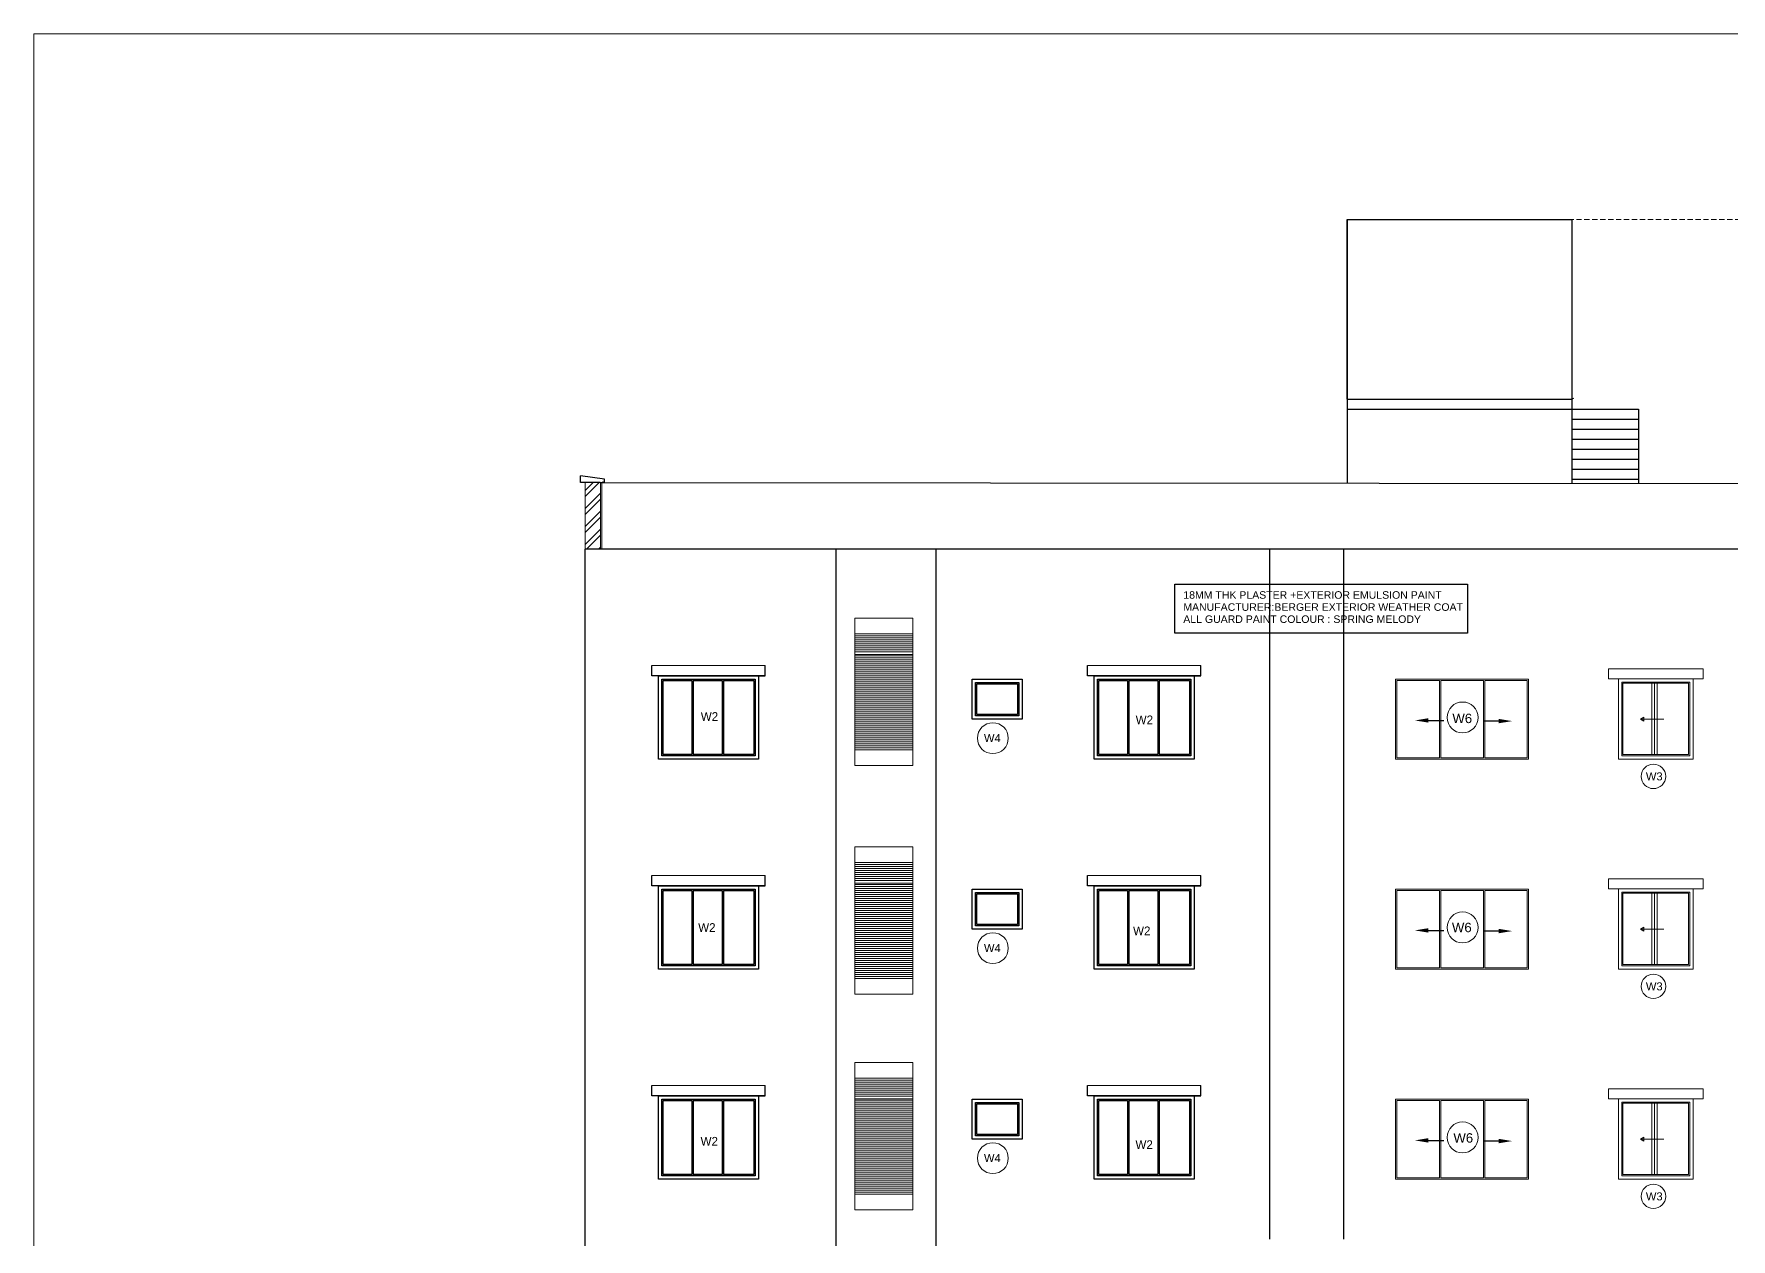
# Model space of a CAD drawing. Header units: millimetres. Extents: x -1932176 to 78768, y -1967 to 1266654.
# Drawn here: x -536278 to -510823, y 452247 to 470324 of the extents above; entities that cross this region are included whole.
import ezdxf
from ezdxf import colors
from ezdxf.entities.mleader import LeaderData, LeaderLine
from ezdxf.math import Vec2, Vec3

# ---------------------------------------------------------------- set-up
doc = ezdxf.new("R2010")
doc.units = ezdxf.units.MM
doc.linetypes.add('HIDDEN2', pattern=[4.7625, 3.175, -1.5875])
for name, color, linetype, lineweight in [('HATCH', 250, 'Continuous', 13), ('PLASTER', 252, 'Continuous', 15), ('SHEET', 7, 'Continuous', 13)]:
    doc.layers.add(name, color=color, linetype=linetype, lineweight=lineweight)
doc.styles.get("Standard").update_dxf_attribs({"font": 'arial.ttf'})

msp = doc.modelspace()

# ---------------------------------------------------------------- hatches: boundary and pattern name
at = {"layer": 'HATCH'}
h = msp.add_hatch(dxfattribs=at)
h.set_pattern_fill('ANSI32', color=256, scale=20)
h.set_pattern_definition([(45, (-1336354.96, 170238.58), (-134.70384, 134.70384), []), (45, (-1336265.16, 170238.58), (-134.70384, 134.70384), [])])
h.paths.add_polyline_path([(-528011.41008, 462596.6292), (-527781.41008, 462596.6292), (-527781.41008, 462616.6292), (-527781.35251, 463597.51788), (-528011.35251, 463597.51788)])
h.paths.add_polyline_path([(-505536.21753, 463578.6292), (-505786.21753, 463579.07751), (-505786.21753, 462597.07751), (-505536.21753, 462596.6292)])

# ---------------------------------------------------------------- linework, layer by layer
at = {"ltscale": 30}
for p, q in [((-516578.97756, 467541.6292), (-516578.97756, 463587.45621)), ((-516578.97756, 464846.6292), (-516578.97756, 467541.6292)), ((-516578.97756, 467541.6292), (-513212.90139, 467541.6292)), ((-513212.90139, 467541.6292), (-513212.90139, 463584.695)), ((-516578.97756, 464846.6292), (-513212.90139, 464846.6292)), ((-516578.97756, 464696.6292), (-513212.90139, 464696.6292)), ((-528011.41008, 436046.6292), (-528011.41008, 462596.6292)), ((-505536.21753, 462596.6292), (-528011.41008, 462596.6292)), ((-524252.7155, 462596.6292), (-524252.7155, 439046.6292)), ((-522752.7155, 462596.6292), (-522752.7155, 439046.6292)), ((-517742.21849, 458546.6292), (-517742.21849, 462596.6292)), ((-516632.29398, 458546.6292), (-516632.29398, 462596.6292)), ((-527011.18333, 460696.6292), (-527011.18333, 460848.99734)), ((-525311.18333, 460696.6292), (-525311.18333, 460848.99734)), ((-520478.02112, 460696.6292), (-520478.02112, 460848.99734)), ((-518778.02112, 460696.6292), (-518778.02112, 460848.99734)), ((-526911.18333, 460696.6292), (-527011.18333, 460696.6292)), ((-526841.18333, 460626.6292), (-526408.18333, 460626.6292)), ((-526408.18333, 460626.6292), (-526408.18333, 459516.6292)), ((-526388.18333, 460626.6292), (-526388.18333, 459516.6292)), ((-525954.18333, 460626.6292), (-525954.18333, 459516.6292)), ((-525481.18333, 460626.6292), (-525934.18333, 460626.6292)), ((-525934.18333, 460626.6292), (-525934.18333, 459516.6292)), ((-525411.18333, 460696.6292), (-525311.18333, 460696.6292)), ((-520378.02112, 460696.6292), (-520478.02112, 460696.6292)), ((-520308.02112, 460626.6292), (-519875.02112, 460626.6292)), ((-519875.02112, 460626.6292), (-519875.02112, 459516.6292)), ((-519855.02112, 460626.6292), (-519855.02112, 459516.6292)), ((-519421.02112, 460626.6292), (-519421.02112, 459516.6292)), ((-518948.02112, 460626.6292), (-519401.02112, 460626.6292)), ((-519401.02112, 460626.6292), (-519401.02112, 459516.6292)), ((-518878.02112, 460696.6292), (-518778.02112, 460696.6292)), ((-517742.21849, 455396.6292), (-517742.21849, 458546.6292)), ((-516632.29398, 455396.6292), (-516632.29398, 458546.6292)), ((-527011.18333, 457546.6292), (-527011.18333, 457698.99734)), ((-525311.18333, 457546.6292), (-525311.18333, 457698.99734)), ((-520478.02112, 457546.6292), (-520478.02112, 457698.99734)), ((-518778.02112, 457546.6292), (-518778.02112, 457698.99734)), ((-526911.18333, 457546.6292), (-527011.18333, 457546.6292)), ((-526841.18333, 457476.6292), (-526408.18333, 457476.6292)), ((-526408.18333, 457476.6292), (-526408.18333, 456366.6292)), ((-526388.18333, 457476.6292), (-526388.18333, 456366.6292)), ((-525954.18333, 457476.6292), (-525954.18333, 456366.6292)), ((-525481.18333, 457476.6292), (-525934.18333, 457476.6292)), ((-525934.18333, 457476.6292), (-525934.18333, 456366.6292)), ((-525411.18333, 457546.6292), (-525311.18333, 457546.6292)), ((-520378.02112, 457546.6292), (-520478.02112, 457546.6292)), ((-520308.02112, 457476.6292), (-519875.02112, 457476.6292)), ((-519875.02112, 457476.6292), (-519875.02112, 456366.6292)), ((-519855.02112, 457476.6292), (-519855.02112, 456366.6292)), ((-519421.02112, 457476.6292), (-519421.02112, 456366.6292)), ((-518948.02112, 457476.6292), (-519401.02112, 457476.6292)), ((-519401.02112, 457476.6292), (-519401.02112, 456366.6292)), ((-518878.02112, 457546.6292), (-518778.02112, 457546.6292)), ((-517742.21849, 452246.6292), (-517742.21849, 455396.6292)), ((-516632.29398, 452246.6292), (-516632.29398, 455396.6292)), ((-527011.18333, 454396.6292), (-527011.18333, 454548.99734)), ((-526911.18333, 454396.6292), (-527011.18333, 454396.6292)), ((-525411.18333, 454396.6292), (-525311.18333, 454396.6292)), ((-525311.18333, 454396.6292), (-525311.18333, 454548.99734)), ((-520478.02112, 454396.6292), (-520478.02112, 454548.99734)), ((-520378.02112, 454396.6292), (-520478.02112, 454396.6292)), ((-518878.02112, 454396.6292), (-518778.02112, 454396.6292)), ((-518778.02112, 454396.6292), (-518778.02112, 454548.99734)), ((-526841.18333, 454326.6292), (-526408.18333, 454326.6292)), ((-526408.18333, 454326.6292), (-526408.18333, 453216.6292)), ((-526388.18333, 454326.6292), (-526388.18333, 453216.6292)), ((-525954.18333, 454326.6292), (-525954.18333, 453216.6292)), ((-525481.18333, 454326.6292), (-525934.18333, 454326.6292)), ((-525934.18333, 454326.6292), (-525934.18333, 453216.6292)), ((-520308.02112, 454326.6292), (-519875.02112, 454326.6292)), ((-519875.02112, 454326.6292), (-519875.02112, 453216.6292)), ((-519855.02112, 454326.6292), (-519855.02112, 453216.6292)), ((-519421.02112, 454326.6292), (-519421.02112, 453216.6292)), ((-518948.02112, 454326.6292), (-519401.02112, 454326.6292)), ((-519401.02112, 454326.6292), (-519401.02112, 453216.6292))]:
    msp.add_line(p, q, dxfattribs=at)
at = {"color": 7, "linetype": 'HIDDEN2', "lineweight": 20, "ltscale": 25}
msp.add_line((-504253.88744, 467541.6292), (-513212.90139, 467541.6292), dxfattribs=at)
at = {"color": 252, "ltscale": 30}
for p, q in [((-513189.08395, 464854.22722), (-513212.90139, 464846.6292)), ((-513212.90139, 464696.6292), (-513211.90139, 464696.6292)), ((-513211.90139, 464696.6292), (-512211.90139, 464696.6292)), ((-512211.90139, 464696.6292), (-512211.70677, 463583.87372)), ((-513211.90139, 464546.6292), (-512211.90139, 464546.6292)), ((-513211.90139, 464396.6292), (-512211.90139, 464396.6292)), ((-513211.90139, 464246.6292), (-512211.90139, 464246.6292)), ((-513211.90139, 464096.6292), (-512211.90139, 464096.6292)), ((-513211.90139, 463946.6292), (-512211.90139, 463946.6292)), ((-513211.90139, 463796.6292), (-512211.90139, 463796.6292)), ((-527761.41008, 463596.6292), (-505828.02352, 463578.63715)), ((-513211.90139, 463646.6292), (-512211.90139, 463646.6292))]:
    msp.add_line(p, q, dxfattribs=at)
at = {"color": 18, "linetype": 'Continuous', "lineweight": 30, "ltscale": 5, "true_color": 0x000000}
for p, q in [((-528081.75174, 463596.6292), (-528081.75174, 463697.89727)), ((-527719.60408, 463646.6292), (-528081.75174, 463697.89727)), ((-527785.67791, 463596.6292), (-528081.75174, 463596.6292)), ((-527785.67791, 463596.6292), (-527752.35988, 463596.6292)), ((-527738.0781, 463596.6292), (-527719.60408, 463596.6292)), ((-527719.60408, 463596.6292), (-527719.60408, 463646.6292))]:
    msp.add_line(p, q, dxfattribs=at)
at = {"linetype": 'ByBlock', "lineweight": 20}
for p, q in [((-528011.41008, 462596.6292), (-528011.41008, 463596.6292)), ((-527781.41008, 463596.6292), (-527781.41008, 462596.6292)), ((-511242.89697, 460651.09048), (-511242.89697, 460801.09048)), ((-512513.46505, 460651.09048), (-512663.46505, 460651.09048)), ((-512013.18101, 459514.6292), (-512013.18101, 460583.09048)), ((-511973.18101, 459514.6292), (-511973.18101, 460583.09048)), ((-511933.18101, 459514.6292), (-511933.18101, 460583.09048)), ((-511392.89697, 460651.09048), (-511242.89697, 460651.09048)), ((-512463.46505, 459496.6292), (-511442.89697, 459496.6292)), ((-512445.46505, 459514.6292), (-511460.89697, 459514.6292)), ((-512513.46505, 459446.6292), (-511392.89697, 459446.6292)), ((-512513.46505, 457501.09048), (-512663.46505, 457501.09048)), ((-512013.18101, 456364.6292), (-512013.18101, 457433.09048)), ((-511973.18101, 456364.6292), (-511973.18101, 457433.09048)), ((-511933.18101, 456364.6292), (-511933.18101, 457433.09048)), ((-511392.89697, 457501.09048), (-511242.89697, 457501.09048)), ((-511242.89697, 457501.09048), (-511242.89697, 457651.09048)), ((-512513.46505, 456296.6292), (-511392.89697, 456296.6292)), ((-512463.46505, 456346.6292), (-511442.89697, 456346.6292)), ((-512445.46505, 456364.6292), (-511460.89697, 456364.6292)), ((-511242.89697, 454351.09048), (-511242.89697, 454501.09048)), ((-512513.46505, 454351.09048), (-512663.46505, 454351.09048)), ((-512013.18101, 453214.6292), (-512013.18101, 454283.09048)), ((-511973.18101, 453214.6292), (-511973.18101, 454283.09048)), ((-511933.18101, 453214.6292), (-511933.18101, 454283.09048)), ((-511392.89697, 454351.09048), (-511242.89697, 454351.09048)), ((-512513.46505, 453146.6292), (-511392.89697, 453146.6292)), ((-512463.46505, 453196.6292), (-511442.89697, 453196.6292)), ((-512445.46505, 453214.6292), (-511460.89697, 453214.6292))]:
    msp.add_line(p, q, dxfattribs=at)
msp.add_line((-527781.41008, 462596.6292), (-527781.41008, 462616.6292))
at = {"color": 254, "linetype": 'Continuous', "lineweight": 15, "ltscale": 50, "transparency": 33554493}
for p, q in [((-523094.91484, 461324.68281), (-523966.21731, 461324.68281)), ((-523094.91484, 461294.68281), (-523966.21731, 461294.68281)), ((-523094.91484, 461264.68281), (-523966.21731, 461264.68281)), ((-523094.91484, 461264.68281), (-523966.21731, 461264.68281)), ((-523094.91484, 461234.68281), (-523966.21731, 461234.68281)), ((-523094.91484, 461204.68281), (-523966.21731, 461204.68281)), ((-523094.91484, 461174.68281), (-523966.21731, 461174.68281)), ((-523094.91484, 461144.68281), (-523966.21731, 461144.68281)), ((-523094.91484, 461114.68281), (-523966.21731, 461114.68281)), ((-523094.91484, 461084.68281), (-523966.21731, 461084.68281)), ((-523094.91484, 461084.68281), (-523966.21731, 461084.68281)), ((-523094.91484, 461054.68281), (-523966.21731, 461054.68281)), ((-523094.91484, 461014.68281), (-523966.21731, 461014.68281)), ((-523094.91484, 460994.68281), (-523966.21731, 460994.68281)), ((-523094.91484, 460964.68281), (-523966.21731, 460964.68281)), ((-523094.91484, 460934.68281), (-523966.21731, 460934.68281)), ((-523094.91484, 460904.68281), (-523966.21731, 460904.68281)), ((-523094.91484, 460904.68281), (-523966.21731, 460904.68281)), ((-523094.91484, 460874.68281), (-523966.21731, 460874.68281)), ((-523094.91484, 460844.68281), (-523966.21731, 460844.68281)), ((-523094.91484, 460814.68281), (-523966.21731, 460814.68281)), ((-523094.91484, 460784.68281), (-523966.21731, 460784.68281)), ((-523094.91484, 460754.68281), (-523966.21731, 460754.68281)), ((-523094.91484, 460724.68281), (-523966.21731, 460724.68281)), ((-523094.91484, 460724.68281), (-523966.21731, 460724.68281)), ((-523094.91484, 460694.68281), (-523966.21731, 460694.68281)), ((-523094.91484, 460664.68281), (-523966.21731, 460664.68281)), ((-523094.91484, 460634.68281), (-523966.21731, 460634.68281)), ((-523094.91484, 460604.68281), (-523966.21731, 460604.68281)), ((-523094.91484, 460574.68281), (-523966.21731, 460574.68281)), ((-523094.91484, 460544.68281), (-523966.21731, 460544.68281)), ((-523094.91484, 460544.68281), (-523966.21731, 460544.68281)), ((-523094.91484, 460514.68281), (-523966.21731, 460514.68281)), ((-523094.91484, 460484.68281), (-523966.21731, 460484.68281)), ((-523094.91484, 460454.68281), (-523966.21731, 460454.68281)), ((-523094.91484, 460424.68281), (-523966.21731, 460424.68281)), ((-523094.91484, 460394.68281), (-523966.21731, 460394.68281)), ((-523094.91484, 460364.68281), (-523966.21731, 460364.68281)), ((-523094.91484, 460364.68281), (-523966.21731, 460364.68281)), ((-523094.91484, 460334.68281), (-523966.21731, 460334.68281)), ((-523094.91484, 460304.68281), (-523966.21731, 460304.68281)), ((-523094.91484, 460274.68281), (-523966.21731, 460274.68281)), ((-523094.91484, 460244.68281), (-523966.21731, 460244.68281)), ((-523094.91484, 460214.68281), (-523966.21731, 460214.68281)), ((-523094.91484, 460184.68281), (-523966.21731, 460184.68281)), ((-523094.91484, 460154.68281), (-523966.21731, 460154.68281)), ((-523094.91484, 460124.68281), (-523966.21731, 460124.68281)), ((-523094.91484, 460094.68281), (-523966.21731, 460094.68281)), ((-523094.91484, 460064.68281), (-523966.21731, 460064.68281)), ((-523094.91484, 460034.68281), (-523966.21731, 460034.68281)), ((-523094.91484, 460004.68281), (-523966.21731, 460004.68281)), ((-523094.91484, 460004.68281), (-523966.21731, 460004.68281)), ((-523094.91484, 459974.68281), (-523966.21731, 459974.68281)), ((-523094.91484, 459944.68281), (-523966.21731, 459944.68281)), ((-523094.91484, 459914.68281), (-523966.21731, 459914.68281)), ((-523094.91484, 459914.68281), (-523966.21731, 459914.68281)), ((-523094.91484, 459884.68281), (-523966.21731, 459884.68281)), ((-523094.91484, 459884.68281), (-523966.21731, 459884.68281)), ((-523094.91484, 459854.68281), (-523966.21731, 459854.68281)), ((-523094.91484, 459854.68281), (-523966.21731, 459854.68281)), ((-523094.91484, 459824.68281), (-523966.21731, 459824.68281)), ((-523094.91484, 459824.68281), (-523966.21731, 459824.68281)), ((-523094.91484, 459794.68281), (-523966.21731, 459794.68281)), ((-523094.91484, 459764.68281), (-523966.21731, 459764.68281)), ((-523094.91484, 459764.68281), (-523966.21731, 459764.68281)), ((-523094.91484, 459734.68281), (-523966.21731, 459734.68281)), ((-523094.91484, 459704.68281), (-523966.21731, 459704.68281)), ((-523094.91484, 459674.68281), (-523966.21731, 459674.68281)), ((-523094.91484, 459644.68281), (-523966.21731, 459644.68281)), ((-523094.91484, 459614.68281), (-523966.21731, 459614.68281)), ((-523094.91484, 459584.68281), (-523966.21731, 459584.68281)), ((-523094.91484, 457896.67595), (-523966.21731, 457896.67595)), ((-523094.91484, 457866.67595), (-523966.21731, 457866.67595)), ((-523094.91484, 457836.67595), (-523966.21731, 457836.67595)), ((-523094.91484, 457836.67595), (-523966.21731, 457836.67595)), ((-523094.91484, 457806.67595), (-523966.21731, 457806.67595)), ((-523094.91484, 457776.67595), (-523966.21731, 457776.67595)), ((-523094.91484, 457746.67595), (-523966.21731, 457746.67595)), ((-523094.91484, 457716.67595), (-523966.21731, 457716.67595)), ((-523094.91484, 457686.67595), (-523966.21731, 457686.67595)), ((-523094.91484, 457656.67595), (-523966.21731, 457656.67595)), ((-523094.91484, 457656.67595), (-523966.21731, 457656.67595)), ((-523094.91484, 457626.67595), (-523966.21731, 457626.67595)), ((-523094.91484, 457586.67595), (-523966.21731, 457586.67595)), ((-523094.91484, 457566.67595), (-523966.21731, 457566.67595)), ((-523094.91484, 457536.67595), (-523966.21731, 457536.67595)), ((-523094.91484, 457506.67595), (-523966.21731, 457506.67595)), ((-523094.91484, 457476.67595), (-523966.21731, 457476.67595)), ((-523094.91484, 457476.67595), (-523966.21731, 457476.67595)), ((-523094.91484, 457446.67595), (-523966.21731, 457446.67595)), ((-523094.91484, 457416.67595), (-523966.21731, 457416.67595)), ((-523094.91484, 457386.67595), (-523966.21731, 457386.67595)), ((-523094.91484, 457356.67595), (-523966.21731, 457356.67595)), ((-523094.91484, 457326.67595), (-523966.21731, 457326.67595)), ((-523094.91484, 457296.67595), (-523966.21731, 457296.67595)), ((-523094.91484, 457296.67595), (-523966.21731, 457296.67595)), ((-523094.91484, 457266.67595), (-523966.21731, 457266.67595)), ((-523094.91484, 457236.67595), (-523966.21731, 457236.67595)), ((-523094.91484, 457206.67595), (-523966.21731, 457206.67595)), ((-523094.91484, 457176.67595), (-523966.21731, 457176.67595)), ((-523094.91484, 457146.67595), (-523966.21731, 457146.67595)), ((-523094.91484, 457116.67595), (-523966.21731, 457116.67595)), ((-523094.91484, 457116.67595), (-523966.21731, 457116.67595)), ((-523094.91484, 457086.67595), (-523966.21731, 457086.67595)), ((-523094.91484, 457056.67595), (-523966.21731, 457056.67595)), ((-523094.91484, 457026.67595), (-523966.21731, 457026.67595)), ((-523094.91484, 456996.67595), (-523966.21731, 456996.67595)), ((-523094.91484, 456966.67595), (-523966.21731, 456966.67595)), ((-523094.91484, 456936.67595), (-523966.21731, 456936.67595)), ((-523094.91484, 456936.67595), (-523966.21731, 456936.67595)), ((-523094.91484, 456906.67595), (-523966.21731, 456906.67595)), ((-523094.91484, 456876.67595), (-523966.21731, 456876.67595)), ((-523094.91484, 456846.67595), (-523966.21731, 456846.67595)), ((-523094.91484, 456816.67595), (-523966.21731, 456816.67595)), ((-523094.91484, 456786.67595), (-523966.21731, 456786.67595)), ((-523094.91484, 456756.67595), (-523966.21731, 456756.67595)), ((-523094.91484, 456726.67595), (-523966.21731, 456726.67595)), ((-523094.91484, 456696.67595), (-523966.21731, 456696.67595)), ((-523094.91484, 456666.67595), (-523966.21731, 456666.67595)), ((-523094.91484, 456636.67595), (-523966.21731, 456636.67595)), ((-523094.91484, 456606.67595), (-523966.21731, 456606.67595)), ((-523094.91484, 456576.67595), (-523966.21731, 456576.67595)), ((-523094.91484, 456576.67595), (-523966.21731, 456576.67595)), ((-523094.91484, 456546.67595), (-523966.21731, 456546.67595)), ((-523094.91484, 456516.67595), (-523966.21731, 456516.67595)), ((-523094.91484, 456486.67595), (-523966.21731, 456486.67595)), ((-523094.91484, 456486.67595), (-523966.21731, 456486.67595)), ((-523094.91484, 456456.67595), (-523966.21731, 456456.67595)), ((-523094.91484, 456456.67595), (-523966.21731, 456456.67595)), ((-523094.91484, 456426.67595), (-523966.21731, 456426.67595)), ((-523094.91484, 456426.67595), (-523966.21731, 456426.67595)), ((-523094.91484, 456396.67595), (-523966.21731, 456396.67595)), ((-523094.91484, 456396.67595), (-523966.21731, 456396.67595)), ((-523094.91484, 456366.67595), (-523966.21731, 456366.67595)), ((-523094.91484, 456336.67595), (-523966.21731, 456336.67595)), ((-523094.91484, 456336.67595), (-523966.21731, 456336.67595)), ((-523094.91484, 456306.67595), (-523966.21731, 456306.67595)), ((-523094.91484, 456276.67595), (-523966.21731, 456276.67595)), ((-523094.91484, 456246.67595), (-523966.21731, 456246.67595)), ((-523094.91484, 456216.67595), (-523966.21731, 456216.67595)), ((-523094.91484, 456186.67595), (-523966.21731, 456186.67595)), ((-523094.91484, 456156.67595), (-523966.21731, 456156.67595)), ((-523094.91484, 454659.49313), (-523966.21731, 454659.49313)), ((-523094.91484, 454629.49313), (-523966.21731, 454629.49313)), ((-523094.91484, 454599.49313), (-523966.21731, 454599.49313)), ((-523094.91484, 454599.49313), (-523966.21731, 454599.49313)), ((-523094.91484, 454569.49313), (-523966.21731, 454569.49313)), ((-523094.91484, 454539.49313), (-523966.21731, 454539.49313)), ((-523094.91484, 454509.49313), (-523966.21731, 454509.49313)), ((-523094.91484, 454479.49313), (-523966.21731, 454479.49313)), ((-523094.91484, 454449.49313), (-523966.21731, 454449.49313)), ((-523094.91484, 454419.49313), (-523966.21731, 454419.49313)), ((-523094.91484, 454419.49313), (-523966.21731, 454419.49313)), ((-523094.91484, 454389.49313), (-523966.21731, 454389.49313)), ((-523094.91484, 454349.49313), (-523966.21731, 454349.49313)), ((-523094.91484, 454329.49313), (-523966.21731, 454329.49313)), ((-523094.91484, 454299.49313), (-523966.21731, 454299.49313)), ((-523094.91484, 454269.49313), (-523966.21731, 454269.49313)), ((-523094.91484, 454239.49313), (-523966.21731, 454239.49313)), ((-523094.91484, 454239.49313), (-523966.21731, 454239.49313)), ((-523094.91484, 454209.49313), (-523966.21731, 454209.49313)), ((-523094.91484, 454179.49313), (-523966.21731, 454179.49313)), ((-523094.91484, 454149.49313), (-523966.21731, 454149.49313)), ((-523094.91484, 454119.49313), (-523966.21731, 454119.49313)), ((-523094.91484, 454089.49313), (-523966.21731, 454089.49313)), ((-523094.91484, 454059.49313), (-523966.21731, 454059.49313)), ((-523094.91484, 454059.49313), (-523966.21731, 454059.49313)), ((-523094.91484, 454029.49313), (-523966.21731, 454029.49313)), ((-523094.91484, 453999.49313), (-523966.21731, 453999.49313)), ((-523094.91484, 453969.49313), (-523966.21731, 453969.49313)), ((-523094.91484, 453939.49313), (-523966.21731, 453939.49313)), ((-523094.91484, 453909.49313), (-523966.21731, 453909.49313)), ((-523094.91484, 453879.49313), (-523966.21731, 453879.49313)), ((-523094.91484, 453879.49313), (-523966.21731, 453879.49313)), ((-523094.91484, 453849.49313), (-523966.21731, 453849.49313)), ((-523094.91484, 453819.49313), (-523966.21731, 453819.49313)), ((-523094.91484, 453789.49313), (-523966.21731, 453789.49313)), ((-523094.91484, 453759.49313), (-523966.21731, 453759.49313)), ((-523094.91484, 453729.49313), (-523966.21731, 453729.49313)), ((-523094.91484, 453699.49313), (-523966.21731, 453699.49313)), ((-523094.91484, 453699.49313), (-523966.21731, 453699.49313)), ((-523094.91484, 453669.49313), (-523966.21731, 453669.49313)), ((-523094.91484, 453639.49313), (-523966.21731, 453639.49313)), ((-523094.91484, 453609.49313), (-523966.21731, 453609.49313)), ((-523094.91484, 453579.49313), (-523966.21731, 453579.49313)), ((-523094.91484, 453549.49313), (-523966.21731, 453549.49313)), ((-523094.91484, 453519.49313), (-523966.21731, 453519.49313)), ((-523094.91484, 453489.49313), (-523966.21731, 453489.49313)), ((-523094.91484, 453459.49313), (-523966.21731, 453459.49313)), ((-523094.91484, 453429.49313), (-523966.21731, 453429.49313)), ((-523094.91484, 453399.49313), (-523966.21731, 453399.49313)), ((-523094.91484, 453369.49313), (-523966.21731, 453369.49313)), ((-523094.91484, 453339.49313), (-523966.21731, 453339.49313)), ((-523094.91484, 453339.49313), (-523966.21731, 453339.49313)), ((-523094.91484, 453309.49313), (-523966.21731, 453309.49313)), ((-523094.91484, 453279.49313), (-523966.21731, 453279.49313)), ((-523094.91484, 453249.49313), (-523966.21731, 453249.49313)), ((-523094.91484, 453249.49313), (-523966.21731, 453249.49313)), ((-523094.91484, 453219.49313), (-523966.21731, 453219.49313)), ((-523094.91484, 453219.49313), (-523966.21731, 453219.49313)), ((-523094.91484, 453189.49313), (-523966.21731, 453189.49313)), ((-523094.91484, 453189.49313), (-523966.21731, 453189.49313)), ((-523094.91484, 453159.49313), (-523966.21731, 453159.49313)), ((-523094.91484, 453159.49313), (-523966.21731, 453159.49313)), ((-523094.91484, 453129.49313), (-523966.21731, 453129.49313)), ((-523094.91484, 453099.49313), (-523966.21731, 453099.49313)), ((-523094.91484, 453099.49313), (-523966.21731, 453099.49313)), ((-523094.91484, 453069.49313), (-523966.21731, 453069.49313)), ((-523094.91484, 453039.49313), (-523966.21731, 453039.49313)), ((-523094.91484, 453009.49313), (-523966.21731, 453009.49313)), ((-523094.91484, 452979.49313), (-523966.21731, 452979.49313)), ((-523094.91484, 452949.49313), (-523966.21731, 452949.49313)), ((-523094.91484, 452919.49313), (-523966.21731, 452919.49313))]:
    msp.add_line(p, q, dxfattribs=at)
at = {"linetype": 'Continuous', "lineweight": 15, "ltscale": 50}
for p, q in [((-525311.18333, 460848.99734), (-527011.18333, 460848.99734)), ((-518778.02112, 460848.99734), (-520478.02112, 460848.99734)), ((-512663.46505, 460651.09048), (-512663.46505, 460801.09048)), ((-512663.46505, 460801.09048), (-511242.89697, 460801.09048)), ((-515856.06507, 459446.6292), (-515856.06507, 460646.6292)), ((-513860.57791, 460646.6292), (-515856.06507, 460646.6292)), ((-515856.06507, 460646.6292), (-515196.06507, 460646.6292)), ((-515836.06507, 459466.6292), (-515836.06507, 460626.6292)), ((-515196.06507, 460626.6292), (-515836.06507, 460626.6292)), ((-515196.06507, 460626.6292), (-515196.06507, 459466.6292)), ((-514536.06507, 460626.6292), (-515176.06507, 460626.6292)), ((-515176.06507, 460626.6292), (-515176.06507, 459466.6292)), ((-514536.06507, 460626.6292), (-514536.06507, 459466.6292)), ((-513880.57791, 460626.6292), (-514516.06507, 460626.6292)), ((-514516.06507, 460626.6292), (-514516.06507, 459466.6292)), ((-513880.57791, 459466.6292), (-513880.57791, 460626.6292)), ((-513860.57791, 459446.6292), (-513860.57791, 460646.6292)), ((-515196.06507, 459466.6292), (-515836.06507, 459466.6292)), ((-514536.06507, 459466.6292), (-515176.06507, 459466.6292)), ((-513880.57791, 459466.6292), (-514516.06507, 459466.6292)), ((-513860.57791, 459446.6292), (-515856.06507, 459446.6292)), ((-525311.18333, 457698.99734), (-527011.18333, 457698.99734)), ((-518778.02112, 457698.99734), (-520478.02112, 457698.99734)), ((-515856.06507, 456296.6292), (-515856.06507, 457496.6292)), ((-513860.57791, 457496.6292), (-515856.06507, 457496.6292)), ((-515856.06507, 457496.6292), (-515196.06507, 457496.6292)), ((-515836.06507, 456316.6292), (-515836.06507, 457476.6292)), ((-515196.06507, 457476.6292), (-515836.06507, 457476.6292)), ((-515196.06507, 457476.6292), (-515196.06507, 456316.6292)), ((-514536.06507, 457476.6292), (-515176.06507, 457476.6292)), ((-515176.06507, 457476.6292), (-515176.06507, 456316.6292)), ((-514536.06507, 457476.6292), (-514536.06507, 456316.6292)), ((-513880.57791, 457476.6292), (-514516.06507, 457476.6292)), ((-514516.06507, 457476.6292), (-514516.06507, 456316.6292)), ((-513880.57791, 456316.6292), (-513880.57791, 457476.6292)), ((-513860.57791, 456296.6292), (-513860.57791, 457496.6292)), ((-512663.46505, 457501.09048), (-512663.46505, 457651.09048)), ((-512663.46505, 457651.09048), (-511242.89697, 457651.09048)), ((-513860.57791, 456296.6292), (-515856.06507, 456296.6292)), ((-515196.06507, 456316.6292), (-515836.06507, 456316.6292)), ((-514536.06507, 456316.6292), (-515176.06507, 456316.6292)), ((-513880.57791, 456316.6292), (-514516.06507, 456316.6292)), ((-525311.18333, 454548.99734), (-527011.18333, 454548.99734)), ((-518778.02112, 454548.99734), (-520478.02112, 454548.99734)), ((-512663.46505, 454351.09048), (-512663.46505, 454501.09048)), ((-512663.46505, 454501.09048), (-511242.89697, 454501.09048)), ((-515856.06507, 453146.6292), (-515856.06507, 454346.6292)), ((-513860.57791, 454346.6292), (-515856.06507, 454346.6292)), ((-515856.06507, 454346.6292), (-515196.06507, 454346.6292)), ((-515836.06507, 453166.6292), (-515836.06507, 454326.6292)), ((-515196.06507, 454326.6292), (-515836.06507, 454326.6292)), ((-515196.06507, 454326.6292), (-515196.06507, 453166.6292)), ((-514536.06507, 454326.6292), (-515176.06507, 454326.6292)), ((-515176.06507, 454326.6292), (-515176.06507, 453166.6292)), ((-514536.06507, 454326.6292), (-514536.06507, 453166.6292)), ((-513880.57791, 454326.6292), (-514516.06507, 454326.6292)), ((-514516.06507, 454326.6292), (-514516.06507, 453166.6292)), ((-513880.57791, 453166.6292), (-513880.57791, 454326.6292)), ((-513860.57791, 453146.6292), (-513860.57791, 454346.6292)), ((-513860.57791, 453146.6292), (-515856.06507, 453146.6292)), ((-515196.06507, 453166.6292), (-515836.06507, 453166.6292)), ((-514536.06507, 453166.6292), (-515176.06507, 453166.6292)), ((-513880.57791, 453166.6292), (-514516.06507, 453166.6292))]:
    msp.add_line(p, q, dxfattribs=at)
at = {"linetype": 'Continuous', "lineweight": 13, "ltscale": 50}
for p, q in [((-525311.18333, 460698.99734), (-527011.18333, 460698.99734)), ((-518778.02112, 460698.99734), (-520478.02112, 460698.99734)), ((-512663.46505, 460651.09048), (-511242.89697, 460651.09048)), ((-512132.65408, 460077.39199), (-512182.65408, 460047.39199)), ((-511832.65408, 460047.39199), (-512182.65408, 460047.39199)), ((-512182.65408, 460047.39199), (-512132.65408, 460047.39199)), ((-512132.65408, 460017.39199), (-512182.65408, 460047.39199)), ((-512132.65408, 460047.39199), (-512132.65408, 460077.39199)), ((-512132.65408, 460047.39199), (-512132.65408, 460017.39199)), ((-525311.18333, 457548.99734), (-527011.18333, 457548.99734)), ((-518778.02112, 457548.99734), (-520478.02112, 457548.99734)), ((-512663.46505, 457501.09048), (-511242.89697, 457501.09048)), ((-512132.65408, 456927.39199), (-512182.65408, 456897.39199)), ((-512132.65408, 456897.39199), (-512132.65408, 456927.39199)), ((-511832.65408, 456897.39199), (-512182.65408, 456897.39199)), ((-512182.65408, 456897.39199), (-512132.65408, 456897.39199)), ((-512132.65408, 456867.39199), (-512182.65408, 456897.39199)), ((-512132.65408, 456897.39199), (-512132.65408, 456867.39199)), ((-525311.18333, 454398.99734), (-527011.18333, 454398.99734)), ((-518778.02112, 454398.99734), (-520478.02112, 454398.99734)), ((-512663.46505, 454351.09048), (-511242.89697, 454351.09048)), ((-512132.65408, 453777.39199), (-512182.65408, 453747.39199)), ((-511832.65408, 453747.39199), (-512182.65408, 453747.39199)), ((-512182.65408, 453747.39199), (-512132.65408, 453747.39199)), ((-512132.65408, 453717.39199), (-512182.65408, 453747.39199)), ((-512132.65408, 453747.39199), (-512132.65408, 453777.39199)), ((-512132.65408, 453747.39199), (-512132.65408, 453717.39199))]:
    msp.add_line(p, q, dxfattribs=at)
at = {"ltscale": 30}
for points in [[(-519165.66196, 462070.78923), (-514777.39771, 462070.78923), (-514777.39771, 461336.34064), (-519165.66196, 461336.34064)], [(-521508.20731, 460096.6292), (-522158.20731, 460096.6292), (-522158.20731, 460596.6292), (-521508.20731, 460596.6292)], [(-521528.20731, 460116.6292), (-522138.20731, 460116.6292), (-522138.20731, 460576.6292), (-521528.20731, 460576.6292)], [(-521508.20731, 456946.6292), (-522158.20731, 456946.6292), (-522158.20731, 457446.6292), (-521508.20731, 457446.6292)], [(-521528.20731, 456966.6292), (-522138.20731, 456966.6292), (-522138.20731, 457426.6292), (-521528.20731, 457426.6292)], [(-521508.20731, 453796.6292), (-522158.20731, 453796.6292), (-522158.20731, 454296.6292), (-521508.20731, 454296.6292)], [(-521528.20731, 453816.6292), (-522138.20731, 453816.6292), (-522138.20731, 454276.6292), (-521528.20731, 454276.6292)]]:
    msp.add_lwpolyline(points, close=True, dxfattribs=at)
at = {"linetype": 'ByBlock', "lineweight": 20}
for points in [[(-523966.21731, 459349.23568), (-523094.91484, 459349.23568), (-523094.91484, 461559.33526), (-523966.21731, 461559.33526)], [(-523966.21731, 455921.22882), (-523094.91484, 455921.22882), (-523094.91484, 458131.3284), (-523966.21731, 458131.3284)], [(-523966.21731, 452684.046), (-523094.91484, 452684.046), (-523094.91484, 454894.14558), (-523966.21731, 454894.14558)]]:
    msp.add_lwpolyline(points, close=True, dxfattribs=at)
at = {"ltscale": 30}
for points in [[(-526911.18333, 459446.6292), (-526911.18333, 460696.6292), (-525411.18333, 460696.6292), (-525411.18321, 459446.6292)], [(-526861.18333, 459496.6292), (-526861.18333, 460646.6292), (-525461.18333, 460646.6292), (-525461.18333, 459496.6292)], [(-526841.18333, 459516.6292), (-526841.18333, 460626.6292), (-526408.18333, 460626.6292)], [(-526388.18333, 460626.6292), (-525954.18333, 460626.6292)], [(-525934.18333, 460626.6292), (-525481.18333, 460626.6292), (-525481.18333, 459516.6292)], [(-521458.20731, 460046.6292), (-522208.20731, 460046.6292), (-522208.20731, 460646.6292), (-521458.20731, 460646.6292), (-521458.20731, 460046.6292), (-522058.20731, 460046.6292)], [(-520378.02112, 459446.6292), (-520378.02112, 460696.6292), (-518878.02112, 460696.6292), (-518878.021, 459446.6292)], [(-520328.02112, 459496.6292), (-520328.02112, 460646.6292), (-518928.02112, 460646.6292), (-518928.02112, 459496.6292)], [(-520308.02112, 459516.6292), (-520308.02112, 460626.6292), (-519875.02112, 460626.6292)], [(-519855.02112, 460626.6292), (-519421.02112, 460626.6292)], [(-519401.02112, 460626.6292), (-518948.02112, 460626.6292), (-518948.02112, 459516.6292)], [(-525461.18333, 459496.6292), (-526861.18333, 459496.6292)], [(-526408.18333, 459516.6292), (-526841.18333, 459516.6292)], [(-525954.18333, 459516.6292), (-526388.18333, 459516.6292)], [(-525481.18333, 459516.6292), (-525934.18333, 459516.6292)], [(-518928.02112, 459496.6292), (-520328.02112, 459496.6292)], [(-519875.02112, 459516.6292), (-520308.02112, 459516.6292)], [(-519421.02112, 459516.6292), (-519855.02112, 459516.6292)], [(-518948.02112, 459516.6292), (-519401.02112, 459516.6292)], [(-525411.18321, 459446.6292), (-526911.18333, 459446.6292)], [(-518878.021, 459446.6292), (-520378.02112, 459446.6292)], [(-526911.18333, 456296.6292), (-526911.18333, 457546.6292), (-525411.18333, 457546.6292), (-525411.18321, 456296.6292)], [(-526861.18333, 456346.6292), (-526861.18333, 457496.6292), (-525461.18333, 457496.6292), (-525461.18333, 456346.6292)], [(-526841.18333, 456366.6292), (-526841.18333, 457476.6292), (-526408.18333, 457476.6292)], [(-526388.18333, 457476.6292), (-525954.18333, 457476.6292)], [(-525934.18333, 457476.6292), (-525481.18333, 457476.6292), (-525481.18333, 456366.6292)], [(-521458.20731, 456896.6292), (-522208.20731, 456896.6292), (-522208.20731, 457496.6292), (-521458.20731, 457496.6292), (-521458.20731, 456896.6292), (-522058.20731, 456896.6292)], [(-520378.02112, 456296.6292), (-520378.02112, 457546.6292), (-518878.02112, 457546.6292), (-518878.021, 456296.6292)], [(-520328.02112, 456346.6292), (-520328.02112, 457496.6292), (-518928.02112, 457496.6292), (-518928.02112, 456346.6292)], [(-520308.02112, 456366.6292), (-520308.02112, 457476.6292), (-519875.02112, 457476.6292)], [(-519855.02112, 457476.6292), (-519421.02112, 457476.6292)], [(-519401.02112, 457476.6292), (-518948.02112, 457476.6292), (-518948.02112, 456366.6292)], [(-525411.18321, 456296.6292), (-526911.18333, 456296.6292)], [(-525461.18333, 456346.6292), (-526861.18333, 456346.6292)], [(-526408.18333, 456366.6292), (-526841.18333, 456366.6292)], [(-525954.18333, 456366.6292), (-526388.18333, 456366.6292)], [(-525481.18333, 456366.6292), (-525934.18333, 456366.6292)], [(-518878.021, 456296.6292), (-520378.02112, 456296.6292)], [(-518928.02112, 456346.6292), (-520328.02112, 456346.6292)], [(-519875.02112, 456366.6292), (-520308.02112, 456366.6292)], [(-519421.02112, 456366.6292), (-519855.02112, 456366.6292)], [(-518948.02112, 456366.6292), (-519401.02112, 456366.6292)], [(-526911.18333, 453146.6292), (-526911.18333, 454396.6292), (-525411.18333, 454396.6292), (-525411.18321, 453146.6292)], [(-520378.02112, 453146.6292), (-520378.02112, 454396.6292), (-518878.02112, 454396.6292), (-518878.021, 453146.6292)], [(-526861.18333, 453196.6292), (-526861.18333, 454346.6292), (-525461.18333, 454346.6292), (-525461.18333, 453196.6292)], [(-526841.18333, 453216.6292), (-526841.18333, 454326.6292), (-526408.18333, 454326.6292)], [(-526388.18333, 454326.6292), (-525954.18333, 454326.6292)], [(-525934.18333, 454326.6292), (-525481.18333, 454326.6292), (-525481.18333, 453216.6292)], [(-521458.20731, 453746.6292), (-522208.20731, 453746.6292), (-522208.20731, 454346.6292), (-521458.20731, 454346.6292), (-521458.20731, 453746.6292), (-522058.20731, 453746.6292)], [(-520328.02112, 453196.6292), (-520328.02112, 454346.6292), (-518928.02112, 454346.6292), (-518928.02112, 453196.6292)], [(-520308.02112, 453216.6292), (-520308.02112, 454326.6292), (-519875.02112, 454326.6292)], [(-519855.02112, 454326.6292), (-519421.02112, 454326.6292)], [(-519401.02112, 454326.6292), (-518948.02112, 454326.6292), (-518948.02112, 453216.6292)], [(-525411.18321, 453146.6292), (-526911.18333, 453146.6292)], [(-525461.18333, 453196.6292), (-526861.18333, 453196.6292)], [(-526408.18333, 453216.6292), (-526841.18333, 453216.6292)], [(-525954.18333, 453216.6292), (-526388.18333, 453216.6292)], [(-525481.18333, 453216.6292), (-525934.18333, 453216.6292)], [(-518878.021, 453146.6292), (-520378.02112, 453146.6292)], [(-518928.02112, 453196.6292), (-520328.02112, 453196.6292)], [(-519875.02112, 453216.6292), (-520308.02112, 453216.6292)], [(-519421.02112, 453216.6292), (-519855.02112, 453216.6292)], [(-518948.02112, 453216.6292), (-519401.02112, 453216.6292)]]:
    msp.add_lwpolyline(points, dxfattribs=at)
at = {"linetype": 'ByBlock', "lineweight": 20}
for points in [[(-512513.46505, 459446.6292), (-512513.46505, 460651.09048), (-511392.89697, 460651.09048), (-511392.89697, 459446.6292)], [(-512463.46505, 459496.6292), (-512463.46505, 460601.09048), (-511442.89697, 460601.09048), (-511442.89697, 459496.6292)], [(-512445.46505, 459514.6292), (-512445.46505, 460583.09048), (-511460.89697, 460583.09048), (-511460.89697, 459514.6292)], [(-512513.46505, 456296.6292), (-512513.46505, 457501.09048), (-511392.89697, 457501.09048), (-511392.89697, 456296.6292)], [(-512463.46505, 456346.6292), (-512463.46505, 457451.09048), (-511442.89697, 457451.09048), (-511442.89697, 456346.6292)], [(-512445.46505, 456364.6292), (-512445.46505, 457433.09048), (-511460.89697, 457433.09048), (-511460.89697, 456364.6292)], [(-512513.46505, 453146.6292), (-512513.46505, 454351.09048), (-511392.89697, 454351.09048), (-511392.89697, 453146.6292)], [(-512463.46505, 453196.6292), (-512463.46505, 454301.09048), (-511442.89697, 454301.09048), (-511442.89697, 453196.6292)], [(-512445.46505, 453214.6292), (-512445.46505, 454283.09048), (-511460.89697, 454283.09048), (-511460.89697, 453214.6292)]]:
    msp.add_lwpolyline(points, dxfattribs=at)
at = {"color": 252, "linetype": 'ByBlock', "lineweight": 20, "ltscale": 2}
for centre, radius in [((-514849.34092, 460070.96288), 231.87848), ((-521895.6737, 459760.11813), 231.87848), ((-511987.43383, 459187.4958), 183.48433), ((-514849.34092, 456920.96288), 231.87848), ((-521895.6737, 456610.11813), 231.87848), ((-511987.43383, 456037.4958), 183.48433), ((-514849.34092, 453770.96288), 231.87848), ((-521895.6737, 453460.11813), 231.87848), ((-511987.43383, 452887.4958), 183.48433)]:
    msp.add_circle(centre, radius, dxfattribs=at)
msp.add_arc((-527745.21899, 463596.6292), 7.14089, 0, 180)
at = {"layer": 'PLASTER', "linetype": 'ByBlock', "lineweight": 20}
msp.add_line((-527761.41008, 463596.6292), (-527761.41008, 462596.6292), dxfattribs=at)
at = {"layer": 'SHEET'}
msp.add_lwpolyline([(-536278.21256, 470324.34329), (-486342.45804, 470324.34329), (-486342.45804, 432717.55515), (-536278.21256, 432717.55515)], close=True, dxfattribs=at)

# ---------------------------------------------------------------- texts
at = {"ltscale": 30}
for s, p in [('18MM THK PLASTER +EXTERIOR EMULSION PAINT', (-519039.04252, 461851.84806)), ('MANUFACTURER:BERGER EXTERIOR WEATHER COAT ', (-519039.04252, 461670.5817)), ('ALL GUARD PAINT COLOUR : SPRING MELODY', (-519039.04252, 461489.31533))]:
    msp.add_text(s, height=112.8392728, dxfattribs=at).set_placement(p)
at = {"color": 252, "linetype": 'ByBlock', "lineweight": 20, "ltscale": 2}
note = msp.add_mtext_dynamic_manual_height_columns('W6\\P', width=483.4278113, gutter_width=12.5, heights=[78.30364, 0], dxfattribs=dict(at, insert=(-514707.07334, 460127.70515), char_height=141.432711, attachment_point=3))
at = {"color": 252, "transparency": 16777216, "char_height": 120, "attachment_point": 3}
for insert in [(-521777.43402, 459822.04786), (-521777.43402, 456672.04786), (-521777.43402, 453522.04786)]:
    msp.add_mtext_dynamic_manual_height_columns('W4', width=13.2734588, gutter_width=11139.68641, heights=[0], dxfattribs=dict(at, insert=insert))
at = {"color": 252, "linetype": 'ByBlock', "lineweight": 20, "ltscale": 2, "char_height": 119.90896, "attachment_point": 1}
for insert in [(-512100.88845, 459246.94039), (-512100.88845, 456096.94039), (-512100.88845, 452946.94039)]:
    msp.add_mtext_dynamic_manual_height_columns('W3', width=483.4278113, gutter_width=12.5, heights=[2.5], dxfattribs=dict(at, insert=insert))
at = {"color": 252, "linetype": 'ByBlock', "lineweight": 20, "ltscale": 2}
note = msp.add_mtext_dynamic_manual_height_columns('W6\\P', width=483.4278113, gutter_width=12.5, heights=[78.30364, 0], dxfattribs=dict(at, insert=(-514713.78129, 456991.37575), char_height=141.432711, attachment_point=3))
note = msp.add_mtext_dynamic_manual_height_columns('W6\\P', width=483.4278113, gutter_width=12.5, heights=[78.30364, 0], dxfattribs=dict(at, insert=(-514691.62858, 453834.3836), char_height=141.432711, attachment_point=3))
at = {"layer": 'SHEET', "color": 252, "linetype": 'ByBlock', "lineweight": 9, "transparency": 16777216, "char_height": 130, "attachment_point": 1}
for insert in [(-526276.37489, 460150.29135), (-519753.61401, 460099.94095), (-526315.48135, 456985.06871), (-519792.72047, 456934.71831), (-526279.50696, 453778.47731), (-519756.74608, 453728.12691)]:
    msp.add_mtext_dynamic_manual_height_columns('{\\fCentury Gothic|b0|i0|c0|p34;W2}', width=741.9718666, gutter_width=57.3737, heights=[0], dxfattribs=dict(at, insert=insert))

# ---------------------------------------------------------------- leaders
at = {"linetype": 'Continuous', "lineweight": 18, "ltscale": 50}
ml = msp.add_multileader_mtext('Standard', dxfattribs=at)
ml.set_content('', color=256)
ml.set_leader_properties()
ml.build(insert=Vec2(0, 0))
ml.multileader.update_dxf_attribs({"has_dogleg": 0, "text_right_attachment_type": 6, "dogleg_length": 0.36, "arrow_head_size": 200})
ctx = ml.context
ctx.base_point, ctx.char_height, ctx.arrow_head_size, ctx.landing_gap_size, ctx.plane_origin, ctx.plane_x_axis, ctx.plane_y_axis = Vec3(-515131.3977, 460027.06667), 0.18, 200, 0.09, Vec3(-515403.538, 460010.05661), Vec3(0.9385287448, -0.3452010939), Vec3(0.3452010939, 0.9385287448)
ctx.right_attachment = 6
notes = []
notes.append((ctx, [(0, (1, 1, 0), (-515131.73557, 460027.19094), (0.9385287448, -0.3452010939), 0.36, [(0, [(-515564.95723, 460026.5094)], 0, [])])]))
ctx.mtext.insert, ctx.mtext.text_direction, ctx.mtext.rotation, ctx.mtext.flow_direction = Vec3(-515131.28216, 460027.12007), Vec3(0.9385287448, -0.3452010939), 5.9307322655, 5
ml = msp.add_multileader_mtext('Standard', dxfattribs=at)
ml.set_content('', color=256)
ml.set_leader_properties()
ml.build(insert=Vec2(0, 0))
ml.multileader.update_dxf_attribs({"has_dogleg": 0, "text_right_attachment_type": 6, "dogleg_length": 0.36, "arrow_head_size": 200})
ctx = ml.context
ctx.base_point, ctx.char_height, ctx.arrow_head_size, ctx.landing_gap_size, ctx.plane_origin, ctx.plane_x_axis, ctx.plane_y_axis = Vec3(-514541.5977, 460017.089), 0.18, 200, 0.09, Vec3(-514269.2574, 460000.05661), Vec3(0.9385287448, 0.3452010939), Vec3(-0.3452010939, 0.9385287448)
ctx.right_attachment, ctx.text_align_type = 6, 2
notes.append((ctx, [(0, (1, 1, 0), (-514541.05983, 460017.19094), (-0.9385287448, -0.3452010939), 0.36, [(0, [(-514107.83817, 460016.5094)], 0, [])])]))
ctx.mtext.insert, ctx.mtext.text_direction, ctx.mtext.rotation, ctx.mtext.alignment, ctx.mtext.flow_direction = Vec3(-514541.5443, 460017.20454), Vec3(0.9385287448, 0.3452010939), 0.3524530417, 3, 5
ml = msp.add_multileader_mtext('Standard', dxfattribs=at)
ml.set_content('', color=256)
ml.set_leader_properties()
ml.build(insert=Vec2(0, 0))
ml.multileader.update_dxf_attribs({"has_dogleg": 0, "text_right_attachment_type": 6, "dogleg_length": 0.36, "arrow_head_size": 200})
ctx = ml.context
ctx.base_point, ctx.char_height, ctx.arrow_head_size, ctx.landing_gap_size, ctx.plane_origin, ctx.plane_x_axis, ctx.plane_y_axis = Vec3(-515131.3977, 456877.06667), 0.18, 200, 0.09, Vec3(-515403.538, 456860.05661), Vec3(0.9385287448, -0.3452010939), Vec3(0.3452010939, 0.9385287448)
ctx.right_attachment = 6
notes.append((ctx, [(0, (1, 1, 0), (-515131.73557, 456877.19094), (0.9385287448, -0.3452010939), 0.36, [(0, [(-515564.95723, 456876.5094)], 0, [])])]))
ctx.mtext.insert, ctx.mtext.text_direction, ctx.mtext.rotation, ctx.mtext.flow_direction = Vec3(-515131.28216, 456877.12007), Vec3(0.9385287448, -0.3452010939), 5.9307322655, 5
ml = msp.add_multileader_mtext('Standard', dxfattribs=at)
ml.set_content('', color=256)
ml.set_leader_properties()
ml.build(insert=Vec2(0, 0))
ml.multileader.update_dxf_attribs({"has_dogleg": 0, "text_right_attachment_type": 6, "dogleg_length": 0.36, "arrow_head_size": 200})
ctx = ml.context
ctx.base_point, ctx.char_height, ctx.arrow_head_size, ctx.landing_gap_size, ctx.plane_origin, ctx.plane_x_axis, ctx.plane_y_axis = Vec3(-514541.5977, 456867.089), 0.18, 200, 0.09, Vec3(-514269.2574, 456850.05661), Vec3(0.9385287448, 0.3452010939), Vec3(-0.3452010939, 0.9385287448)
ctx.right_attachment, ctx.text_align_type = 6, 2
notes.append((ctx, [(0, (1, 1, 0), (-514541.05983, 456867.19094), (-0.9385287448, -0.3452010939), 0.36, [(0, [(-514107.83817, 456866.5094)], 0, [])])]))
ctx.mtext.insert, ctx.mtext.text_direction, ctx.mtext.rotation, ctx.mtext.alignment, ctx.mtext.flow_direction = Vec3(-514541.5443, 456867.20454), Vec3(0.9385287448, 0.3452010939), 0.3524530417, 3, 5
ml = msp.add_multileader_mtext('Standard', dxfattribs=at)
ml.set_content('', color=256)
ml.set_leader_properties()
ml.build(insert=Vec2(0, 0))
ml.multileader.update_dxf_attribs({"has_dogleg": 0, "text_right_attachment_type": 6, "dogleg_length": 0.36, "arrow_head_size": 200})
ctx = ml.context
ctx.base_point, ctx.char_height, ctx.arrow_head_size, ctx.landing_gap_size, ctx.plane_origin, ctx.plane_x_axis, ctx.plane_y_axis = Vec3(-515131.3977, 453727.06667), 0.18, 200, 0.09, Vec3(-515403.538, 453710.05661), Vec3(0.9385287448, -0.3452010939), Vec3(0.3452010939, 0.9385287448)
ctx.right_attachment = 6
notes.append((ctx, [(0, (1, 1, 0), (-515131.73557, 453727.19094), (0.9385287448, -0.3452010939), 0.36, [(0, [(-515564.95723, 453726.5094)], 0, [])])]))
ctx.mtext.insert, ctx.mtext.text_direction, ctx.mtext.rotation, ctx.mtext.flow_direction = Vec3(-515131.28216, 453727.12007), Vec3(0.9385287448, -0.3452010939), 5.9307322655, 5
ml = msp.add_multileader_mtext('Standard', dxfattribs=at)
ml.set_content('', color=256)
ml.set_leader_properties()
ml.build(insert=Vec2(0, 0))
ml.multileader.update_dxf_attribs({"has_dogleg": 0, "text_right_attachment_type": 6, "dogleg_length": 0.36, "arrow_head_size": 200})
ctx = ml.context
ctx.base_point, ctx.char_height, ctx.arrow_head_size, ctx.landing_gap_size, ctx.plane_origin, ctx.plane_x_axis, ctx.plane_y_axis = Vec3(-514541.5977, 453717.089), 0.18, 200, 0.09, Vec3(-514269.2574, 453700.05661), Vec3(0.9385287448, 0.3452010939), Vec3(-0.3452010939, 0.9385287448)
ctx.right_attachment, ctx.text_align_type = 6, 2
notes.append((ctx, [(0, (1, 1, 0), (-514541.05983, 453717.19094), (-0.9385287448, -0.3452010939), 0.36, [(0, [(-514107.83817, 453716.5094)], 0, [])])]))
ctx.mtext.insert, ctx.mtext.text_direction, ctx.mtext.rotation, ctx.mtext.alignment, ctx.mtext.flow_direction = Vec3(-514541.5443, 453717.20454), Vec3(0.9385287448, 0.3452010939), 0.3524530417, 3, 5
for ctx, leaders in notes:
    for number, flags, end, landing, length, lines in leaders:
        leader = LeaderData()
        leader.index, (leader.has_last_leader_line, leader.has_dogleg_vector, leader.attachment_direction) = number, flags
        leader.last_leader_point, leader.dogleg_vector, leader.dogleg_length = Vec3(end), Vec3(landing), length
        for number, points, colour, breaks in lines:
            line = LeaderLine()
            line.index, line.vertices, line.color, line.breaks = number, Vec3.list(points), colors.encode_raw_color(colour), breaks
            leader.lines.append(line)
        ctx.leaders.append(leader)

doc.saveas('drawing.dxf')
